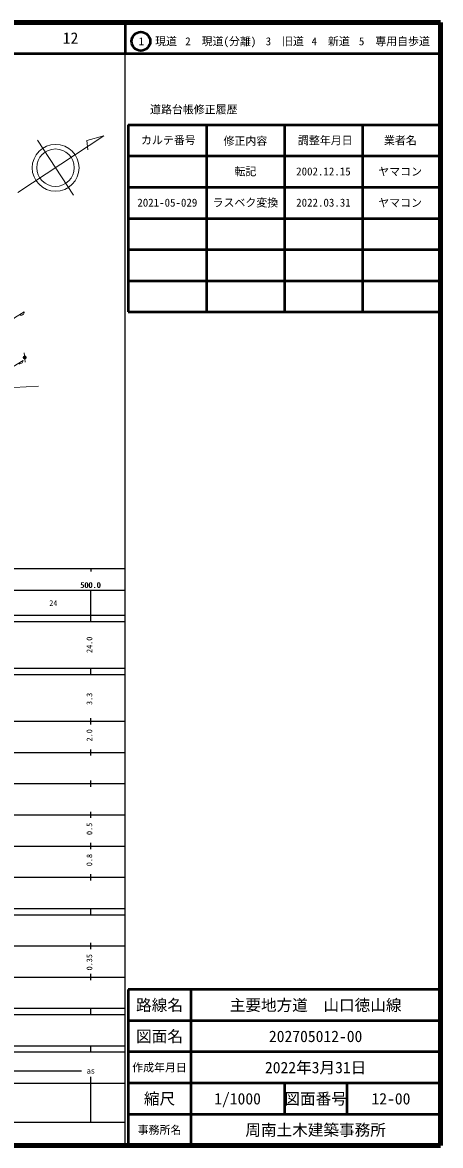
# Model space of a CAD drawing. Units: millimetres, scale not verified. Extents: x 40000 to 680000, y 20000 to 380000.
# Drawn here: x 546112 to 680000, y 20000 to 380000 of the extents above; entities that cross this region are included whole.
import ezdxf
from ezdxf.enums import TextEntityAlignment as Align

# ---------------------------------------------------------------- set-up
doc = ezdxf.new("R2010")
doc.units = ezdxf.units.MM
doc.header["$LTSCALE"] = 1000
doc.linetypes.add('CHAIN', pattern=[18.5, 12, -1.5, 3.5, -1.5])
for name, color, linetype, lineweight in [('M-BGD', 7, 'Continuous', 13), ('M-BMK', 2, 'CHAIN', 13), ('M-BMK-SRVR', 3, 'Continuous', 13), ('M-TTL', 2, 'Continuous', 140), ('M-TTL-BAND', 7, 'Continuous', 25), ('M-TTL-FRAM', 2, 'Continuous', 50), ('M-TTL-LINE', 7, 'Continuous', 50)]:
    doc.layers.add(name, color=color, linetype=linetype, lineweight=lineweight)
doc.layers.add('M-TTL-TXT', color=7, linetype='Continuous')
doc.styles.add('ＭＳ ゴシック', font='')
doc.styles.get('ＭＳ ゴシック').set_extended_font_data('MS Gothic')

msp = doc.modelspace()

# ---------------------------------------------------------------- hatches: boundary and pattern name
at = {"layer": 'M-BGD'}
msp.add_hatch(color=256, dxfattribs=at).paths.add_polyline_path([(546764, 273117, -1), (546887, 272125, -0.41421), (546329, 272559, -0.41421)])

# ---------------------------------------------------------------- linework, layer by layer
for p, q in [((546764, 273117), (546640, 274109)), ((546887, 272125), (547011, 271132))]:
    msp.add_line(p, q, dxfattribs=at)
for points in [[(536140, 283691), (536356, 277025), (538720, 280567), (540029, 282166), (543516, 285331), (546704, 287239)], [(536038, 265090), (541611, 268807), (546337, 271593)]]:
    msp.add_lwpolyline(points, dxfattribs=at)
msp.add_circle((546825, 272621), 500, dxfattribs=at)
for centre, radius, start, end in [((545606, 287265), 1098, 243.15711, 358.62362), ((545165, 271781), 1187, 250.14885, 350.87272)]:
    msp.add_arc(centre, radius, start, end, dxfattribs=at)
at = {"layer": 'M-BMK'}
msp.add_line((502443, 261034), (551245, 263401), dxfattribs=at)
at = {"layer": 'M-BMK-SRVR'}
for p, q in [((544584, 325478), (572168, 343644)), ((550918, 342222), (562469, 324684)), ((572168, 343644), (566689, 342198)), ((566689, 342198), (567040, 339218))]:
    msp.add_line(p, q, dxfattribs=at)
for centre, radius in [((556717, 333418), 7500), ((556693, 333453), 6000)]:
    msp.add_circle(centre, radius, dxfattribs=at)
at = {"layer": 'M-TTL'}
for p, q in [((680000, 380000), (40000, 380000)), ((680000, 20000), (680000, 380000)), ((40000, 20000), (680000, 20000))]:
    msp.add_line(p, q, dxfattribs=at)
at = {"layer": 'M-TTL-BAND'}
for p, q in [((579000, 20000), (579000, 370000)), ((40000, 205000), (579000, 205000)), ((568000, 205000), (568000, 204000)), ((68000, 198000), (579000, 198000)), ((568000, 188000), (568000, 198000)), ((40000, 190000), (579000, 190000)), ((40000, 188000), (579000, 188000)), ((40000, 173000), (579000, 173000)), ((568000, 171000), (568000, 173000)), ((40000, 171000), (579000, 171000)), ((40000, 156000), (579000, 156000)), ((568000, 155000), (568000, 157000)), ((46000, 146000), (579000, 146000)), ((568000, 145000), (568000, 147000)), ((568000, 135000), (568000, 137000)), ((52000, 136000), (579000, 136000)), ((46000, 126000), (579000, 126000)), ((568000, 125000), (568000, 127000)), ((52000, 116000), (579000, 116000)), ((568000, 115000), (568000, 117000)), ((46000, 106000), (579000, 106000)), ((568000, 105000), (568000, 107000)), ((40000, 96000), (579000, 96000)), ((40000, 94000), (579000, 94000)), ((568000, 94000), (568000, 96000)), ((49000, 84000), (579000, 84000)), ((568000, 83000), (568000, 85000)), ((40000, 74000), (579000, 74000)), ((568000, 73000), (568000, 75000)), ((40000, 64000), (579000, 64000)), ((40000, 62000), (579000, 62000)), ((568000, 62000), (568000, 64000)), ((40000, 52000), (579000, 52000)), ((568000, 50000), (568000, 52000)), ((40000, 50000), (579000, 50000)), ((71000, 44000), (565000, 44000)), ((40000, 40000), (579000, 40000)), ((568000, 27500), (568000, 42000)), ((68000, 27500), (579000, 27500))]:
    msp.add_line(p, q, dxfattribs=at)
at = {"layer": 'M-TTL-FRAM'}
for p, q in [((580000, 347197), (580000, 287197)), ((580000, 347197), (680000, 347197)), ((580000, 287197), (680000, 287197)), ((680000, 70000), (580000, 70000)), ((580000, 70000), (580000, 20000))]:
    msp.add_line(p, q, dxfattribs=at)
at = {"layer": 'M-TTL-LINE'}
for p, q in [((579000, 380000), (579000, 370000)), ((40000, 370000), (680000, 370000)), ((605000, 347197), (605000, 287197)), ((630000, 347197), (630000, 287197)), ((655000, 347197), (655000, 287197)), ((580000, 337197), (680000, 337197)), ((580000, 327197), (680000, 327197)), ((580000, 317197), (680000, 317197)), ((580000, 307197), (680000, 307197)), ((580000, 297197), (680000, 297197)), ((600000, 70000), (600000, 20000)), ((680000, 60000), (580000, 60000)), ((680000, 50000), (580000, 50000)), ((680000, 40000), (580000, 40000)), ((630000, 40000), (630000, 30000)), ((650000, 40000), (650000, 30000)), ((680000, 30000), (580000, 30000))]:
    msp.add_line(p, q, dxfattribs=at)
msp.add_circle((584031, 373958), 3000, dxfattribs=at)

# ---------------------------------------------------------------- texts
at = {"layer": 'M-TTL-BAND', "style": 'ＭＳ ゴシック'}
for s, p in [('500.0', (567844, 198195)), ('500.0', (568000, 198195)), ('24', (556000, 192405)), ('as', (568000, 42500))]:
    msp.add_text(s, height=1833, dxfattribs=at).set_placement(p, align=Align.BOTTOM_CENTER)
for s, p in [('24.0', (569000, 180500)), ('3.3', (569000, 163174)), ('2.0', (569000, 151500)), ('0.5', (569000, 121500)), ('0.8', (569000, 111500)), ('0.35', (569000, 78764))]:
    msp.add_text(s, height=1833, rotation=90, dxfattribs=at).set_placement(p, align=Align.BOTTOM_CENTER)
at = {"layer": 'M-TTL-TXT', "style": 'ＭＳ ゴシック'}
for s, height, p in [('12', 3666, (561497, 375000)), ('1\u3000現道', 2566, (589448, 373958)), ('2\u3000現道(分離)', 2566, (609619, 373958)), ('3\u3000旧道', 2566, (630121, 373958)), ('4\u3000新道', 2566, (644824, 373958)), ('5\u3000専用自歩道', 2566, (665228, 373958)), ('道路台帳修正履歴', 2566, (600968, 352113)), ('カルテ番号', 2566, (592839, 342277)), ('修正内容', 2566, (617509, 342023)), ('調整年月日', 2566, (643089, 342197)), ('業者名', 2566, (667134, 342197)), ('転記', 2566, (617500, 332245)), ('2002.12.15', 2566, (642500, 332245)), ('ヤマコン', 2566, (667077, 332189)), ('2021-05-029', 2566, (592500, 322245)), ('ラスベク変換', 2566, (617500, 322245)), ('2022.03.31', 2566, (642500, 322245)), ('ヤマコン', 2566, (667077, 322189)), ('路線名', 3666, (590000, 65000)), ('路線名', 3666, (590000, 65000)), ('主要地方道\u3000山口徳山線', 3666, (640000, 65000)), ('図面名', 3666, (590000, 55000)), ('図面名', 3666, (590000, 55000)), ('202705012-00', 3666, (640000, 55000)), ('2022年3月31日', 3666, (640000, 45000)), ('作成年月日', 2566, (590000, 45000)), ('作成年月日', 2566, (590000, 45000)), ('縮尺', 3666, (590000, 35000)), ('縮尺', 3666, (590000, 35000)), ('1/1000', 3666, (615000, 35000)), ('図面番号', 3666, (640000, 35000)), ('図面番号', 3666, (640000, 35000)), ('12-00', 3666, (664125, 35000)), ('事務所名', 2566, (590000, 25000)), ('事務所名', 2566, (590000, 25000)), ('周南土木建築事務所', 3666, (640000, 25000))]:
    msp.add_text(s, height=height, dxfattribs=at).set_placement(p, align=Align.MIDDLE_CENTER)

doc.saveas('drawing.dxf')
